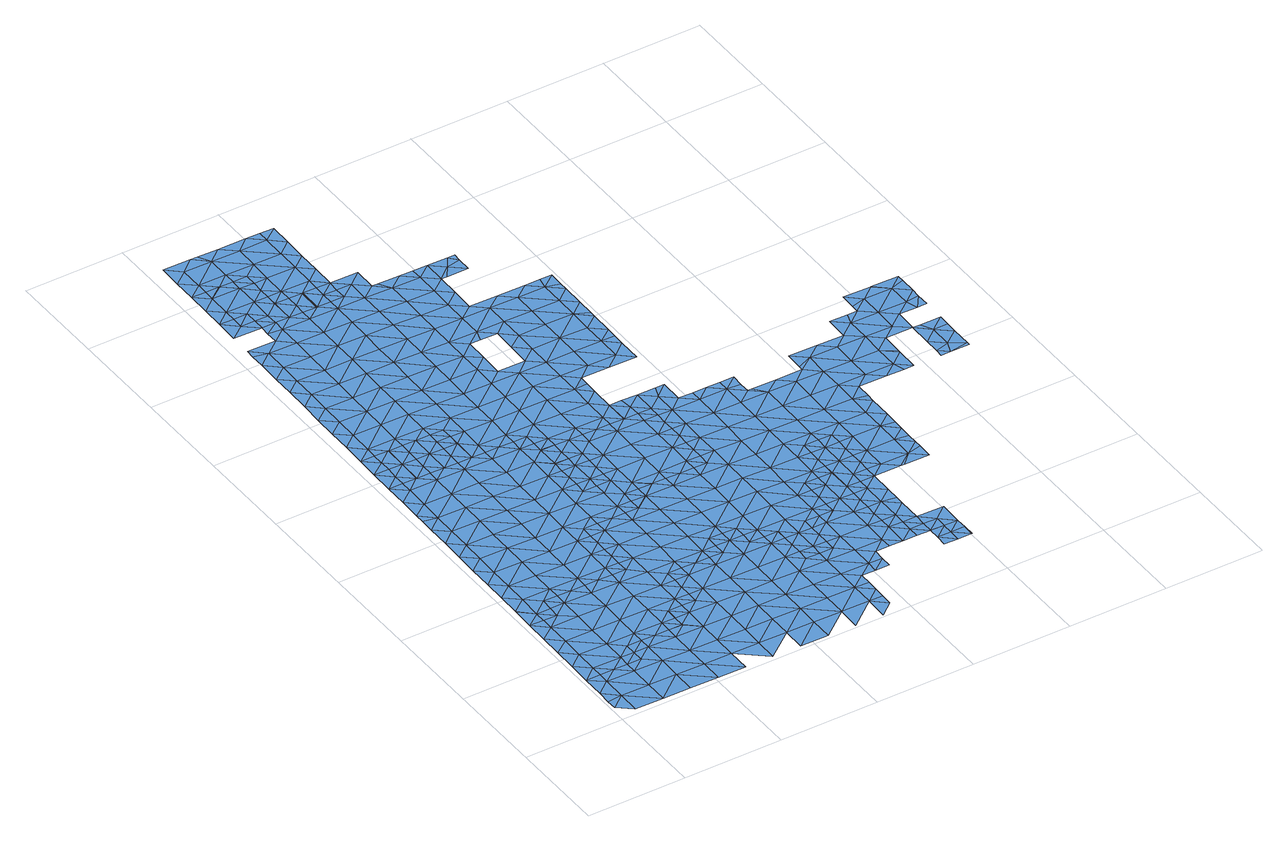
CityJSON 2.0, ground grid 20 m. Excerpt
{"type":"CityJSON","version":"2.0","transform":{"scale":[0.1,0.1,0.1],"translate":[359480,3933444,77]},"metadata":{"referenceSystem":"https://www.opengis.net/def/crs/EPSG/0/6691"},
"CityObjects":{
"waterbody1":{"type":"WaterBody","attributes":{"name":"10","class":"1140","function":"1","WaterBodyRiverFloodingRiskAttribute.description":"5","WaterBodyRiverFloodingRiskAttribute.rankOrg":"2","WaterBodyRiverFloodingRiskAttribute.adminType":"2","WaterBodyRiverFloodingRiskAttribute.scale":"L2"},"geometry":[{"type":"MultiSurface","lod":"1","boundaries":[[[0,1,2]],[[3,1,0]],[[2,1,4]],[[1,5,4]],[[6,4,5]],[[3,7,1]],[[8,6,5]],[[9,5,1]],[[10,8,5]],[[9,1,7]],[[11,10,5]],[[11,5,9]],[[12,10,11]],[[13,14,7]],[[9,7,14]],[[9,15,11]],[[12,11,16]],[[15,16,11]],[[15,9,14]],[[17,14,13]],[[15,18,16]],[[19,16,18]],[[20,15,14]],[[21,19,22]],[[22,19,18]],[[23,18,15]],[[20,14,17]],[[24,22,18]],[[23,15,20]],[[17,25,20]],[[26,18,23]],[[24,18,26]],[[20,27,23]],[[28,24,26]],[[20,25,27]],[[27,29,23]],[[23,30,26]],[[28,26,31]],[[23,29,30]],[[31,26,30]],[[32,29,27]],[[33,31,30]],[[34,35,36]],[[30,37,33]],[[37,35,34]],[[38,32,27]],[[34,33,37]],[[39,30,29]],[[40,35,37]],[[41,29,32]],[[30,42,37]],[[43,40,37]],[[44,32,38]],[[29,41,39]],[[42,30,39]],[[43,37,42]],[[32,45,41]],[[41,46,39]],[[47,48,49]],[[48,43,42]],[[47,43,48]],[[45,32,44]],[[50,42,39]],[[51,49,52]],[[49,48,52]],[[46,41,45]],[[53,51,52]],[[50,48,42]],[[54,55,44]],[[56,53,52]],[[57,45,44]],[[39,46,50]],[[58,52,48]],[[57,46,45]],[[54,59,55]],[[56,52,60]],[[48,50,61]],[[58,48,61]],[[44,55,57]],[[60,52,58]],[[50,46,62]],[[63,60,58]],[[46,57,62]],[[64,63,58]],[[61,50,65]],[[55,66,57]],[[65,50,62]],[[55,59,66]],[[67,64,58]],[[57,68,62]],[[69,61,65]],[[66,68,57]],[[70,67,58]],[[58,61,70]],[[61,69,70]],[[62,71,65]],[[72,71,62]],[[73,66,74]],[[70,75,67]],[[62,68,72]],[[75,76,77]],[[65,78,69]],[[77,67,75]],[[71,78,65]],[[79,68,66]],[[69,80,70]],[[81,76,75]],[[79,72,68]],[[70,82,75]],[[83,81,75]],[[79,66,73]],[[84,83,75]],[[85,71,72]],[[70,80,82]],[[75,82,84]],[[69,78,80]],[[86,87,73]],[[71,88,78]],[[72,79,85]],[[87,89,73]],[[90,79,73]],[[91,82,80]],[[89,90,73]],[[92,93,78]],[[78,93,80]],[[71,94,88]],[[92,78,88]],[[71,85,94]],[[90,95,79]],[[96,91,80]],[[95,97,79]],[[98,96,80]],[[98,80,93]],[[85,79,97]],[[99,88,94]],[[100,85,97]],[[98,101,96]],[[102,85,100]],[[94,103,99]],[[94,85,102]],[[104,102,100]],[[102,105,94]],[[103,94,105]],[[104,106,102]],[[107,108,109]],[[108,103,105]],[[107,103,108]],[[106,104,110]],[[106,111,102]],[[102,111,105]],[[108,112,109]],[[113,109,112]],[[113,114,115]],[[116,108,105]],[[111,116,105]],[[114,113,112]],[[117,112,108]],[[116,117,108]],[[116,111,118]],[[114,112,119]],[[112,120,119]],[[118,121,116]],[[112,122,120]],[[122,112,117]],[[121,123,116]],[[116,123,117]],[[122,124,120]],[[125,124,126]],[[123,127,117]],[[125,120,124]],[[127,128,117]],[[117,128,122]],[[121,129,123]],[[130,131,132]],[[128,133,122]],[[131,126,124]],[[130,126,131]],[[129,121,134]],[[133,135,122]],[[122,135,124]],[[136,123,129]],[[137,132,131]],[[138,131,124]],[[139,138,124]],[[134,140,129]],[[124,135,139]],[[141,136,129]],[[140,141,129]],[[141,142,136]],[[143,131,138]],[[137,131,143]],[[141,140,144]],[[143,138,145]],[[138,146,145]],[[138,147,146]],[[148,149,150]],[[148,145,149]],[[145,146,149]],[[147,151,146]],[[152,153,154]],[[152,150,153]],[[146,155,149]],[[150,149,153]],[[146,151,156]],[[155,146,156]],[[157,154,153]],[[158,159,149]],[[149,155,158]],[[153,149,159]],[[160,161,153]],[[153,159,160]],[[157,153,161]]]}]},
"waterbody2":{"type":"WaterBody","attributes":{"name":"10","class":"1140","function":"1","WaterBodyRiverFloodingRiskAttribute.description":"5","WaterBodyRiverFloodingRiskAttribute.rankOrg":"1","WaterBodyRiverFloodingRiskAttribute.adminType":"2","WaterBodyRiverFloodingRiskAttribute.scale":"L2"},"geometry":[{"type":"MultiSurface","lod":"1","boundaries":[[[162,6,163]],[[163,6,8]],[[164,165,162]],[[163,164,162]],[[8,10,163]],[[166,167,165]],[[164,166,165]],[[168,164,163]],[[169,170,167]],[[166,169,167]],[[168,163,10]],[[164,171,166]],[[12,168,10]],[[172,170,169]],[[173,169,166]],[[171,164,168]],[[169,174,172]],[[12,19,168]],[[16,19,12]],[[166,171,173]],[[173,175,169]],[[19,21,168]],[[169,175,174]],[[171,168,21]],[[176,173,171]],[[175,177,174]],[[178,174,177]],[[179,178,177]],[[180,176,171]],[[171,21,180]],[[181,175,173]],[[22,180,21]],[[182,179,177]],[[175,181,177]],[[22,24,180]],[[182,177,183]],[[173,176,181]],[[177,184,183]],[[185,176,180]],[[184,177,181]],[[186,180,24]],[[176,187,181]],[[188,183,184]],[[186,24,28]],[[180,186,185]],[[189,190,191]],[[28,33,186]],[[187,176,185]],[[188,184,192]],[[191,193,189]],[[184,181,194]],[[28,31,33]],[[34,36,186]],[[186,36,185]],[[195,190,189]],[[186,33,34]],[[181,187,194]],[[193,196,189]],[[192,184,194]],[[36,35,185]],[[197,198,199]],[[189,200,195]],[[35,201,185]],[[197,202,198]],[[203,192,194]],[[198,204,199]],[[189,196,200]],[[187,185,201]],[[205,194,187]],[[196,206,200]],[[207,199,204]],[[202,208,198]],[[209,210,207]],[[206,211,200]],[[208,212,198]],[[35,40,201]],[[209,207,204]],[[203,194,213]],[[205,187,201]],[[211,206,214]],[[212,215,198]],[[216,217,210]],[[218,204,198]],[[209,216,210]],[[219,200,211]],[[40,43,201]],[[194,220,213]],[[220,194,205]],[[214,221,211]],[[222,223,217]],[[216,222,217]],[[47,49,201]],[[201,49,205]],[[201,43,47]],[[215,212,224]],[[218,198,215]],[[225,211,221]],[[219,211,225]],[[226,216,209]],[[227,228,229]],[[53,220,205]],[[227,213,228]],[[51,53,205]],[[213,220,228]],[[209,204,226]],[[205,49,51]],[[230,223,222]],[[231,223,230]],[[224,232,215]],[[233,229,228]],[[234,229,233]],[[204,218,226]],[[235,236,231]],[[216,237,222]],[[238,234,233]],[[239,228,220]],[[226,237,216]],[[225,221,240]],[[235,231,230]],[[221,241,240]],[[239,220,53]],[[242,243,244]],[[243,238,233]],[[242,238,243]],[[222,245,230]],[[246,225,240]],[[235,247,236]],[[237,245,222]],[[248,236,247]],[[241,249,240]],[[215,232,250]],[[251,248,247]],[[252,244,243]],[[253,226,218]],[[254,246,240]],[[230,255,235]],[[218,215,256]],[[53,56,239]],[[233,228,257]],[[249,254,240]],[[257,228,239]],[[247,258,251]],[[232,259,250]],[[256,215,250]],[[256,253,218]],[[260,252,243]],[[261,237,226]],[[56,60,239]],[[243,233,262]],[[230,245,255]],[[263,254,249]],[[262,233,257]],[[259,264,250]],[[265,260,243]],[[253,261,226]],[[247,235,266]],[[267,258,247]],[[237,268,245]],[[263,249,269]],[[235,255,266]],[[266,267,247]],[[269,249,270]],[[271,256,250]],[[243,262,265]],[[272,273,264]],[[271,250,264]],[[273,263,269]],[[257,239,274]],[[272,263,273]],[[275,262,257]],[[245,276,255]],[[239,60,274]],[[270,277,269]],[[278,253,256]],[[60,63,274]],[[279,260,265]],[[237,261,268]],[[274,63,64]],[[271,278,256]],[[271,264,273]],[[280,265,262]],[[281,258,282]],[[281,283,284]],[[277,285,269]],[[257,274,275]],[[275,280,262]],[[258,267,282]],[[253,286,261]],[[245,268,276]],[[278,286,253]],[[64,67,274]],[[283,281,282]],[[266,255,287]],[[279,265,288]],[[285,289,269]],[[290,288,265]],[[280,290,265]],[[267,266,287]],[[76,275,274]],[[261,291,268]],[[255,276,287]],[[273,269,289]],[[77,76,274]],[[77,274,67]],[[277,292,285]],[[271,273,289]],[[282,267,293]],[[283,282,294]],[[289,295,271]],[[288,296,297]],[[261,286,291]],[[267,287,293]],[[292,298,285]],[[290,296,288]],[[278,271,295]],[[299,275,76]],[[276,268,300]],[[301,296,302]],[[282,303,294]],[[278,304,286]],[[301,297,296]],[[280,275,299]],[[268,291,300]],[[282,293,303]],[[280,305,290]],[[81,299,76]],[[306,307,308]],[[309,289,285]],[[310,302,296]],[[311,298,312]],[[313,285,298]],[[312,306,311]],[[278,295,304]],[[286,314,291]],[[276,300,315]],[[287,276,316]],[[317,294,303]],[[306,308,311]],[[290,318,296]],[[280,299,305]],[[319,295,289]],[[296,320,310]],[[276,315,316]],[[313,298,311]],[[286,304,321]],[[81,83,299]],[[293,287,322]],[[308,323,311]],[[303,324,317]],[[300,291,314]],[[290,305,318]],[[285,313,309]],[[286,321,314]],[[296,325,320]],[[287,316,322]],[[295,326,304]],[[83,327,299]],[[296,328,325]],[[303,293,329]],[[330,313,311]],[[303,331,324]],[[91,332,82]],[[84,332,83]],[[299,333,305]],[[84,82,332]],[[296,318,328]],[[289,309,319]],[[303,329,331]],[[330,311,323]],[[293,322,329]],[[300,314,334]],[[315,300,335]],[[332,327,83]],[[316,315,335]],[[336,309,313]],[[337,325,328]],[[338,330,323]],[[295,319,326]],[[300,334,335]],[[88,99,92]],[[91,96,332]],[[321,304,339]],[[318,305,333]],[[340,331,329]],[[299,327,333]],[[341,336,313]],[[92,342,93]],[[341,313,330]],[[333,343,318]],[[322,316,344]],[[345,319,309]],[[304,326,339]],[[101,332,96]],[[314,321,346]],[[92,99,342]],[[328,318,343]],[[316,335,344]],[[347,340,329]],[[337,328,348]],[[338,349,330]],[[350,101,98]],[[336,345,309]],[[334,314,346]],[[350,93,342]],[[98,93,350]],[[329,322,351]],[[321,339,346]],[[351,322,344]],[[99,103,342]],[[332,101,352]],[[328,353,348]],[[351,354,329]],[[353,328,343]],[[327,332,355]],[[103,107,342]],[[329,354,347]],[[339,326,356]],[[107,109,342]],[[342,109,350]],[[101,350,352]],[[326,319,357]],[[355,332,352]],[[334,346,358]],[[335,334,359]],[[341,330,360]],[[330,349,360]],[[333,327,361]],[[109,113,350]],[[362,339,356]],[[344,335,359]],[[363,348,353]],[[319,345,357]],[[346,339,362]],[[334,358,359]],[[356,326,357]],[[113,115,350]],[[347,364,365]],[[350,115,352]],[[359,366,344]],[[365,364,367]],[[327,355,361]],[[349,368,360]],[[336,341,369]],[[346,370,358]],[[347,354,364]],[[343,333,371]],[[343,372,353]],[[351,344,366]],[[336,373,345]],[[341,360,369]],[[346,362,370]],[[371,372,343]],[[115,374,352]],[[352,374,355]],[[363,353,375]],[[368,376,360]],[[333,361,371]],[[354,377,364]],[[354,351,378]],[[370,379,358]],[[380,359,358]],[[336,369,373]],[[378,351,366]],[[381,369,360]],[[382,361,355]],[[356,357,383]],[[378,384,354]],[[114,374,115]],[[367,364,385]],[[357,345,386]],[[375,353,372]],[[374,382,355]],[[379,380,358]],[[380,366,359]],[[360,376,381]],[[354,384,377]],[[387,379,370]],[[345,373,386]],[[376,388,381]],[[364,377,385]],[[389,381,388]],[[390,369,381]],[[373,369,390]],[[391,378,366]],[[392,375,372]],[[393,375,392]],[[383,357,394]],[[395,377,384]],[[357,386,394]],[[114,119,374]],[[396,393,392]],[[371,361,397]],[[389,388,398]],[[397,361,382]],[[387,399,379]],[[373,390,400]],[[401,402,403]],[[386,373,404]],[[405,381,389]],[[404,373,400]],[[403,396,401]],[[391,366,380]],[[125,126,374]],[[374,126,382]],[[396,392,401]],[[406,383,394]],[[372,371,407]],[[374,119,125]],[[408,383,406]],[[398,409,389]],[[407,371,397]],[[401,410,402]],[[119,120,125]],[[395,384,411]],[[410,412,413]],[[414,399,408]],[[372,415,392]],[[384,378,416]],[[399,417,379]],[[418,380,379]],[[413,402,410]],[[416,378,391]],[[419,386,404]],[[130,132,382]],[[130,382,126]],[[420,411,384]],[[414,408,406]],[[415,401,392]],[[421,391,380]],[[397,382,132]],[[405,389,422]],[[394,386,419]],[[422,389,409]],[[372,407,423]],[[424,425,409]],[[414,417,399]],[[425,412,410]],[[424,412,425]],[[420,384,416]],[[418,421,380]],[[426,407,397]],[[132,426,397]],[[372,423,415]],[[427,422,409]],[[401,428,410]],[[429,414,406]],[[418,379,417]],[[430,394,419]],[[431,391,421]],[[416,391,431]],[[427,409,425]],[[406,394,429]],[[432,411,420]],[[419,404,433]],[[434,420,416]],[[435,423,407]],[[428,401,415]],[[429,394,430]],[[410,436,425]],[[437,417,414]],[[428,436,410]],[[434,416,431]],[[438,422,427]],[[429,437,414]],[[132,137,426]],[[425,439,427]],[[440,430,419]],[[407,426,441]],[[436,442,425]],[[432,420,443]],[[417,444,418]],[[443,420,434]],[[439,445,427]],[[137,143,426]],[[421,418,446]],[[425,442,439]],[[407,441,435]],[[447,429,430]],[[419,433,440]],[[438,427,445]],[[415,423,448]],[[143,148,426]],[[449,450,434]],[[444,417,437]],[[450,443,434]],[[148,150,426]],[[440,447,430]],[[426,150,441]],[[444,451,418]],[[428,415,448]],[[423,435,448]],[[428,452,436]],[[143,145,148]],[[418,451,446]],[[439,442,453]],[[152,154,441]],[[447,454,429]],[[441,154,435]],[[429,455,437]],[[441,150,152]],[[440,433,456]],[[457,443,450]],[[452,428,448]],[[454,455,429]],[[436,458,442]],[[450,449,459]],[[437,455,444]],[[460,453,442]],[[451,461,446]],[[154,462,435]],[[440,463,447]],[[464,436,452]],[[463,440,456]],[[450,465,457]],[[465,450,459]],[[444,466,451]],[[455,466,444]],[[463,467,447]],[[468,454,447]],[[448,435,462]],[[442,458,460]],[[436,464,458]],[[457,465,469]],[[468,447,467]],[[470,461,451]],[[471,455,454]],[[154,157,462]],[[452,448,472]],[[468,471,454]],[[458,473,460]],[[156,151,474]],[[448,462,472]],[[155,156,474]],[[451,466,470]],[[157,161,462]],[[475,466,455]],[[476,475,455]],[[476,455,471]],[[477,452,472]],[[458,464,478]],[[151,479,474]],[[158,155,480]],[[464,452,481]],[[155,474,480]],[[159,158,480]],[[482,461,470]],[[483,470,466]],[[484,458,478]],[[473,458,485]],[[452,477,481]],[[478,464,481]],[[486,462,161]],[[160,159,487]],[[458,484,485]],[[466,475,483]],[[159,480,487]],[[161,160,487]],[[488,480,474]],[[472,462,486]],[[470,489,482]],[[490,478,481]],[[491,470,483]],[[486,161,487]],[[489,470,491]],[[492,488,479]],[[474,479,488]],[[477,472,493]],[[481,494,490]],[[495,487,480]],[[493,472,486]],[[488,496,480]],[[477,497,481]],[[496,495,480]],[[495,486,487]],[[492,498,488]],[[477,493,499]],[[497,477,499]],[[486,500,493]],[[494,481,497]],[[495,500,486]],[[501,496,488]],[[498,502,488]],[[502,501,488]],[[500,503,493]],[[493,504,499]],[[505,495,496]],[[506,505,496]],[[506,496,501]],[[503,504,493]],[[507,494,497]],[[508,497,499]],[[509,500,495]],[[510,509,495]],[[495,505,510]],[[504,508,499]],[[511,503,500]],[[509,511,500]],[[497,508,507]],[[512,504,503]],[[513,512,503]],[[503,511,513]],[[514,507,515]],[[515,507,508]],[[516,514,515]],[[512,517,504]],[[504,517,508]],[[518,515,508]],[[517,518,508]],[[516,515,519]],[[520,517,512]],[[515,521,519]],[[515,518,521]],[[517,522,518]],[[522,517,520]],[[523,522,520]],[[518,524,521]],[[519,521,525]],[[526,524,518]],[[518,522,526]],[[525,521,524]],[[522,523,527]],[[522,528,526]],[[528,522,527]],[[529,525,524]],[[530,525,529]],[[531,526,528]],[[532,526,531]],[[524,526,532]],[[533,530,529]],[[529,524,534]],[[524,532,534]],[[533,529,535]],[[536,535,529]],[[537,534,532]],[[536,529,534]],[[536,538,535]],[[539,535,538]],[[540,539,538]],[[541,534,537]],[[536,534,541]],[[542,538,536]],[[543,536,541]],[[540,538,544]],[[543,542,536]],[[542,544,538]],[[541,545,543]],[[546,544,542]],[[545,547,543]],[[545,548,547]],[[542,543,549]],[[549,543,547]],[[546,542,550]],[[551,542,549]],[[550,542,551]]]}]},
"waterbody3":{"type":"WaterBody","attributes":{"name":"10","class":"1140","function":"1","WaterBodyRiverFloodingRiskAttribute.description":"5","WaterBodyRiverFloodingRiskAttribute.rankOrg":"2","WaterBodyRiverFloodingRiskAttribute.adminType":"2","WaterBodyRiverFloodingRiskAttribute.scale":"L2"},"geometry":[{"type":"MultiSurface","lod":"1","boundaries":[[[195,552,190]],[[200,208,552]],[[552,208,202]],[[202,197,552]],[[197,190,552]],[[553,225,246]],[[246,254,553]],[[272,254,263]],[[212,208,200]],[[224,212,554]],[[212,200,554]],[[200,219,554]],[[219,225,554]],[[554,225,232]],[[225,553,232]],[[259,232,553]],[[264,259,272]],[[553,254,272]],[[224,554,232]],[[195,200,552]],[[259,553,272]]]}]},
"waterbody4":{"type":"WaterBody","attributes":{"name":"10","class":"1140","function":"1","WaterBodyRiverFloodingRiskAttribute.description":"5","WaterBodyRiverFloodingRiskAttribute.rankOrg":"2","WaterBodyRiverFloodingRiskAttribute.adminType":"2","WaterBodyRiverFloodingRiskAttribute.scale":"L2"},"geometry":[{"type":"MultiSurface","lod":"1","boundaries":[[[555,556,557]],[[557,556,558]],[[559,557,558]],[[559,560,557]],[[560,561,557]],[[562,192,203]],[[183,188,563]],[[564,565,566]],[[567,183,563]],[[178,179,568]],[[567,179,182]],[[182,183,567]],[[569,570,571]],[[570,569,572]],[[569,573,572]],[[573,569,574]],[[572,573,575]],[[576,577,561]],[[578,561,577]],[[579,580,581]],[[582,580,579]],[[581,583,584]],[[581,566,583]],[[581,564,566]],[[584,583,244]],[[337,348,585]],[[242,244,583]],[[586,587,588]],[[588,587,589]],[[589,587,582]],[[590,589,582]],[[591,589,590]],[[591,590,592]],[[593,591,592]],[[594,591,593]],[[591,594,595]],[[595,594,574]],[[596,574,594]],[[574,596,597]],[[574,597,598]],[[598,597,221]],[[573,599,575]],[[599,573,598]],[[196,599,598]],[[193,599,196]],[[193,191,599]],[[599,191,575]],[[206,196,598]],[[588,569,571]],[[595,569,588]],[[600,565,564]],[[580,564,581]],[[587,601,580]],[[588,571,586]],[[589,595,588]],[[587,580,582]],[[582,579,590]],[[592,590,579]],[[602,593,592]],[[594,593,603]],[[589,591,595]],[[574,569,595]],[[594,603,596]],[[596,604,597]],[[598,573,574]],[[241,221,597]],[[221,214,598]],[[605,606,607]],[[608,604,609]],[[608,597,604]],[[603,606,605]],[[603,604,596]],[[604,603,605]],[[604,605,609]],[[609,605,306]],[[306,605,307]],[[323,308,610]],[[611,323,610]],[[323,611,556]],[[368,555,376]],[[398,388,612]],[[412,612,613]],[[413,412,613]],[[424,612,412]],[[398,612,424]],[[409,398,424]],[[393,614,375]],[[393,396,614]],[[403,402,615]],[[615,396,403]],[[585,348,614]],[[615,585,614]],[[615,614,396]],[[606,603,593]],[[402,413,613]],[[249,597,608]],[[597,249,241]],[[608,609,277]],[[292,277,609]],[[298,292,609]],[[312,298,609]],[[608,277,270]],[[270,249,608]],[[312,609,306]],[[307,605,616]],[[308,307,610]],[[617,611,610]],[[338,323,556]],[[338,556,349]],[[557,618,555]],[[556,611,558]],[[560,576,561]],[[557,561,619]],[[619,585,615]],[[320,325,578]],[[214,206,598]],[[348,363,614]],[[363,375,614]],[[620,621,260]],[[252,260,621]],[[279,620,260]],[[279,297,620]],[[244,252,621]],[[584,244,621]],[[620,297,301]],[[297,279,288]],[[562,213,227]],[[203,213,562]],[[602,606,593]],[[622,606,602]],[[622,623,606]],[[616,605,607]],[[610,616,617]],[[307,616,610]],[[623,607,606]],[[561,578,619]],[[619,578,585]],[[325,585,578]],[[325,337,585]],[[188,192,563]],[[563,192,562]],[[565,563,566]],[[563,565,567]],[[600,567,565]],[[600,624,567]],[[179,567,624]],[[568,179,624]],[[564,625,600]],[[625,564,580]],[[580,601,625]],[[622,602,626]],[[592,579,584]],[[584,579,581]],[[402,613,615]],[[618,557,619]],[[615,618,619]],[[613,618,615]],[[555,618,613]],[[612,555,613]],[[376,555,612]],[[388,376,612]],[[368,349,555]],[[556,555,349]],[[562,229,627]],[[566,627,583]],[[568,624,628]],[[174,178,568]],[[568,629,170]],[[629,568,628]],[[630,628,624]],[[242,583,238]],[[301,302,620]],[[631,620,302]],[[620,631,632]],[[633,632,631]],[[634,633,631]],[[631,577,634]],[[302,577,631]],[[577,302,578]],[[302,310,578]],[[234,627,229]],[[584,621,632]],[[635,587,586]],[[630,624,600]],[[625,636,637]],[[310,320,578]],[[620,632,621]],[[583,627,238]],[[234,238,627]],[[227,229,562]],[[627,563,562]],[[566,563,627]],[[172,174,568]],[[172,568,170]],[[600,637,630]],[[637,600,625]],[[625,601,636]],[[636,601,635]],[[635,601,587]],[[626,602,633]],[[602,632,633]],[[602,592,632]],[[592,584,632]]]}]},
"waterbody5":{"type":"WaterBody","attributes":{"name":"10","class":"1140","function":"1","WaterBodyRiverFloodingRiskAttribute.description":"5","WaterBodyRiverFloodingRiskAttribute.rankOrg":"1","WaterBodyRiverFloodingRiskAttribute.adminType":"2","WaterBodyRiverFloodingRiskAttribute.scale":"L2"},"geometry":[{"type":"MultiSurface","lod":"1","boundaries":[[[638,639,640]],[[640,639,284]],[[641,639,642]],[[638,642,639]],[[641,643,639]],[[643,284,639]]]}]},
"waterbody6":{"type":"WaterBody","attributes":{"name":"10","class":"1140","function":"1","WaterBodyRiverFloodingRiskAttribute.description":"5","WaterBodyRiverFloodingRiskAttribute.rankOrg":"1","WaterBodyRiverFloodingRiskAttribute.adminType":"2","WaterBodyRiverFloodingRiskAttribute.scale":"L2"},"geometry":[{"type":"MultiSurface","lod":"1","boundaries":[[[616,607,617]],[[644,645,622]],[[607,623,645]],[[559,645,560]],[[558,645,559]],[[645,558,617]],[[644,622,626]],[[577,576,644]],[[644,576,560]],[[634,577,644]],[[617,607,645]],[[560,645,644]],[[623,622,645]],[[558,611,617]],[[644,633,634]],[[626,633,644]]]}]},
"waterbody7":{"type":"WaterBody","attributes":{"name":"10","class":"1140","function":"1","WaterBodyRiverFloodingRiskAttribute.description":"5","WaterBodyRiverFloodingRiskAttribute.rankOrg":"2","WaterBodyRiverFloodingRiskAttribute.adminType":"2","WaterBodyRiverFloodingRiskAttribute.scale":"L2"},"geometry":[{"type":"MultiSurface","lod":"1","boundaries":[[[646,647,648]],[[331,649,324]],[[641,642,650]],[[651,652,653]],[[654,653,652]],[[650,653,654]],[[650,654,641]],[[653,655,656]],[[657,658,659]],[[367,646,648]],[[660,661,662]],[[660,663,294]],[[294,664,665]],[[294,317,664]],[[666,665,664]],[[666,664,649]],[[324,649,664]],[[317,324,664]],[[663,660,662]],[[662,638,663]],[[638,640,663]],[[640,284,283]],[[331,647,649]],[[331,648,647]],[[331,340,648]],[[651,653,656]],[[642,638,650]],[[662,650,638]],[[294,665,660]],[[283,294,663]],[[640,283,663]],[[367,648,365]],[[340,347,648]],[[653,650,667]],[[659,667,668]],[[659,658,667]],[[653,667,655]],[[658,655,667]],[[650,662,667]],[[667,662,668]],[[661,668,662]],[[365,648,347]]]}]},
"waterbody8":{"type":"WaterBody","attributes":{"name":"10","class":"1140","function":"1","WaterBodyRiverFloodingRiskAttribute.description":"5","WaterBodyRiverFloodingRiskAttribute.rankOrg":"1","WaterBodyRiverFloodingRiskAttribute.adminType":"2","WaterBodyRiverFloodingRiskAttribute.scale":"L2"},"geometry":[{"type":"MultiSurface","lod":"1","boundaries":[[[669,670,671]],[[672,673,674]],[[673,675,674]],[[674,675,676]],[[676,677,678]],[[677,679,678]],[[670,669,680]],[[680,669,681]],[[670,680,682]],[[673,672,683]],[[684,676,675]],[[685,683,672]],[[686,687,669]],[[669,687,681]],[[647,646,687]],[[684,677,676]],[[688,689,652]],[[651,688,652]],[[651,656,688]],[[671,676,690]],[[671,674,676]],[[646,367,687]],[[681,687,367]],[[685,672,682]],[[670,682,672]],[[674,670,672]],[[674,671,670]],[[661,665,686]],[[655,658,690]],[[688,655,690]],[[678,688,676]],[[676,688,690]],[[665,661,660]],[[679,689,678]],[[689,688,678]],[[688,656,655]],[[658,657,690]],[[671,690,657]],[[666,686,665]],[[666,649,686]],[[686,649,687]],[[649,647,687]],[[657,659,691]],[[686,669,691]],[[691,669,671]],[[671,657,691]],[[691,668,686]],[[668,661,686]],[[659,668,691]]]}]},
"waterbody9":{"type":"WaterBody","attributes":{"name":"10","class":"1140","function":"1","WaterBodyRiverFloodingRiskAttribute.description":"5","WaterBodyRiverFloodingRiskAttribute.rankOrg":"1","WaterBodyRiverFloodingRiskAttribute.adminType":"2","WaterBodyRiverFloodingRiskAttribute.scale":"L2"},"geometry":[{"type":"MultiSurface","lod":"1","boundaries":[[[123,136,692]],[[692,142,693]],[[138,139,694]],[[136,142,692]],[[127,123,692]],[[695,151,694]],[[147,138,694]],[[147,694,151]],[[139,135,694]],[[695,696,697]],[[697,696,693]],[[133,696,135]],[[127,692,128]],[[696,695,694]],[[135,696,694]],[[692,696,128]],[[696,692,693]],[[133,128,696]]]}]},
"waterbody10":{"type":"WaterBody","attributes":{"name":"10","class":"1140","function":"1","WaterBodyRiverFloodingRiskAttribute.description":"5","WaterBodyRiverFloodingRiskAttribute.rankOrg":"2","WaterBodyRiverFloodingRiskAttribute.adminType":"2","WaterBodyRiverFloodingRiskAttribute.scale":"L2"},"geometry":[{"type":"MultiSurface","lod":"1","boundaries":[[[698,699,140]],[[700,701,702]],[[703,702,701]],[[704,702,703]],[[704,703,698]],[[701,705,703]],[[703,705,699]],[[699,698,703]],[[698,706,704]]]}]},
"waterbody11":{"type":"WaterBody","attributes":{"name":"10","class":"1140","function":"1","WaterBodyRiverFloodingRiskAttribute.description":"5","WaterBodyRiverFloodingRiskAttribute.rankOrg":"1","WaterBodyRiverFloodingRiskAttribute.adminType":"2","WaterBodyRiverFloodingRiskAttribute.scale":"L2"},"geometry":[{"type":"MultiSurface","lod":"1","boundaries":[[[140,699,144]],[[705,707,708]],[[707,142,708]],[[141,708,142]],[[144,708,141]],[[144,699,708]],[[699,705,708]]]}]},
"waterbody12":{"type":"WaterBody","attributes":{"name":"10","class":"1140","function":"1","WaterBodyRiverFloodingRiskAttribute.description":"5","WaterBodyRiverFloodingRiskAttribute.rankOrg":"1","WaterBodyRiverFloodingRiskAttribute.adminType":"2","WaterBodyRiverFloodingRiskAttribute.scale":"L2"},"geometry":[{"type":"MultiSurface","lod":"1","boundaries":[[[709,710,711]],[[711,710,712]],[[709,711,713]],[[714,715,709]],[[713,716,717]],[[709,713,717]],[[718,710,715]],[[710,709,715]],[[537,714,717]],[[719,537,717]],[[717,714,709]],[[717,716,720]],[[717,720,719]]]}]}
},
"vertices":[
[8,36,0],[37,59,0],[8,56,0],[36,13,0],[9,83,0],[37,106,0],[9,129,0],[93,12,0],[38,129,0],[93,58,0],[66,129,0],[94,105,0],[94,128,0],[149,11,0],[150,57,0],[151,104,0],[123,128,0],[206,10,0],[152,150,0],[123,150,0],[207,56,0],[123,173,0],[152,173,0],[207,103,0],[180,172,0],[263,10,0],[208,149,0],[263,56,0],[209,172,0],[264,102,0],[265,148,0],[237,171,0],[320,55,0],[237,172,0],[237,195,0],[238,218,0],[237,218,0],[266,194,0],[319,9,0],[322,147,0],[266,218,0],[321,101,0],[322,193,0],[294,217,0],[377,54,0],[377,100,0],[378,146,0],[295,240,0],[323,240,0],[295,264,0],[379,192,0],[296,286,0],[324,286,0],[296,309,0],[376,8,0],[433,53,0],[324,309,0],[434,99,0],[380,285,0],[433,7,0],[352,308,0],[380,239,0],[435,146,0],[353,308,0],[381,308,0],[436,192,0],[490,52,0],[409,307,0],[491,99,0],[436,238,0],[437,284,0],[492,191,0],[491,145,0],[547,51,0],[489,6,0],[438,330,0],[410,354,0],[410,331,0],[493,237,0],[547,98,0],[494,283,0],[438,354,0],[465,307,0],[466,353,0],[466,330,0],[548,144,0],[546,5,0],[574,28,0],[521,214,0],[575,51,0],[575,74,0],[494,306,0],[522,237,0],[522,260,0],[549,190,0],[576,97,0],[522,306,0],[576,120,0],[522,283,0],[549,213,0],[576,121,0],[523,306,0],[605,143,0],[577,213,0],[604,120,0],[606,189,0],[633,142,0],[578,236,0],[606,235,0],[578,259,0],[633,120,0],[634,165,0],[607,282,0],[578,282,0],[607,304,0],[579,305,0],[662,188,0],[663,235,0],[662,165,0],[635,304,0],[636,304,0],[690,164,0],[664,281,0],[691,211,0],[664,327,0],[636,327,0],[637,350,0],[691,234,0],[691,257,0],[719,187,0],[637,374,0],[665,373,0],[637,397,0],[692,280,0],[719,164,0],[692,303,0],[719,210,0],[665,397,0],[693,349,0],[693,326,0],[747,163,0],[747,187,0],[748,210,0],[693,396,0],[747,164,0],[694,396,0],[722,372,0],[721,349,0],[694,419,0],[723,418,0],[694,442,0],[750,349,0],[695,465,0],[723,464,0],[695,488,0],[751,395,0],[750,372,0],[724,488,0],[751,418,0],[751,441,0],[752,464,0],[752,487,0],
[10,175,1],[38,152,0],[39,198,0],[11,222,1],[40,244,0],[11,268,1],[95,151,0],[40,290,0],[12,314,1],[96,197,0],[41,313,0],[96,243,0],[69,313,0],[97,290,0],[153,243,0],[98,336,0],[70,336,0],[70,359,1],[152,196,0],[154,289,0],[98,359,1],[126,358,1],[154,335,0],[210,242,0],[209,195,0],[210,288,0],[155,358,1],[48,799,1],[20,823,2],[19,776,1],[183,358,1],[48,776,1],[211,334,0],[49,822,2],[76,775,1],[21,868,2],[50,891,2],[22,915,2],[77,822,2],[266,241,0],[49,868,2],[211,357,1],[51,938,2],[267,287,0],[77,775,1],[22,961,2],[77,867,2],[51,984,2],[23,1007,2],[105,798,1],[78,867,2],[240,357,1],[105,775,1],[106,890,2],[52,1030,2],[24,1053,3],[107,937,2],[105,821,2],[268,333,0],[133,774,1],[53,1076,3],[25,1100,3],[106,867,2],[133,821,2],[108,983,2],[240,380,1],[268,379,1],[240,403,1],[53,1122,3],[25,1145,3],[134,866,2],[269,425,1],[241,426,1],[54,1168,3],[26,1192,3],[109,1029,2],[241,449,1],[324,332,0],[162,797,1],[161,774,1],[241,472,1],[270,472,1],[242,495,1],[109,1075,3],[162,820,2],[55,1215,3],[26,1221,3],[190,773,1],[163,889,2],[27,1239,3],[270,495,1],[165,982,2],[190,820,2],[110,1121,3],[164,936,2],[325,379,1],[84,1238,3],[163,866,2],[299,494,1],[165,1028,2],[326,425,1],[191,820,2],[191,866,2],[327,471,1],[111,1167,3],[112,1214,3],[166,1074,3],[218,796,1],[218,773,1],[220,888,2],[191,843,2],[219,842,2],[381,331,0],[382,378,1],[167,1121,3],[246,773,1],[221,935,2],[327,494,1],[383,424,1],[84,1263,3],[112,1260,3],[113,1283,3],[85,1283,3],[275,795,1],[221,981,2],[167,1167,3],[355,493,1],[276,841,2],[383,470,1],[222,1027,2],[275,772,1],[168,1213,3],[141,1282,3],[276,887,2],[384,516,1],[355,494,1],[303,772,1],[438,377,1],[223,1074,3],[355,517,1],[356,540,1],[169,1259,3],[277,934,2],[439,423,1],[302,726,1],[302,725,1],[331,725,1],[332,841,2],[384,540,1],[331,748,1],[303,748,1],[332,795,1],[279,1026,2],[223,1120,3],[224,1166,3],[169,1282,3],[440,469,1],[333,887,2],[412,539,1],[278,980,2],[225,1212,3],[359,724,1],[197,1281,3],[413,539,1],[334,933,2],[495,376,1],[441,515,1],[226,1258,3],[388,747,1],[198,1281,3],[494,329,0],[496,422,1],[279,1073,3],[280,1119,3],[389,840,2],[441,539,1],[387,724,1],[335,979,2],[226,1281,3],[388,794,1],[550,236,0],[497,468,1],[281,1165,3],[390,886,2],[335,1025,2],[254,1281,3],[469,538,1],[416,723,1],[550,282,0],[282,1211,3],[551,328,0],[497,515,1],[282,1257,3],[552,375,1],[362,956,2],[391,932,2],[336,1072,2],[337,1118,2],[444,746,1],[553,421,1],[363,1002,2],[498,538,1],[283,1303,3],[254,1304,3],[337,1164,2],[255,1327,3],[444,723,1],[445,793,1],[364,1048,2],[553,467,1],[554,514,1],[446,839,2],[608,328,0],[526,537,1],[472,722,1],[311,1280,3],[338,1210,2],[393,1071,2],[393,1117,2],[473,769,1],[608,374,0],[419,955,2],[339,1257,2],[312,1326,3],[446,885,2],[386,1048,2],[473,722,1],[501,745,1],[473,816,1],[394,1163,2],[555,560,1],[527,560,1],[447,931,2],[323,1279,3],[527,583,1],[609,420,0],[501,722,1],[421,1047,2],[474,841,1],[555,606,1],[528,629,1],[527,606,1],[474,861,2],[498,769,1],[448,977,2],[610,466,0],[420,1001,2],[529,722,1],[556,652,1],[367,1279,2],[528,676,1],[528,653,1],[449,1023,2],[611,559,0],[395,1210,2],[449,1070,2],[450,1116,2],[503,884,2],[396,1256,2],[422,1139,2],[530,768,1],[611,513,0],[529,699,1],[557,698,1],[666,419,0],[558,744,1],[612,605,1],[505,977,2],[504,931,2],[423,1186,2],[395,1278,2],[531,860,2],[424,1232,2],[667,512,0],[613,651,1],[505,1023,2],[567,768,1],[585,721,1],[560,883,2],[667,465,0],[614,697,1],[425,1278,2],[506,1069,2],[586,767,1],[479,1138,2],[561,930,2],[668,558,0],[436,1232,2],[452,1255,2],[507,1115,2],[669,604,1],[614,720,1],[561,976,2],[562,1022,2],[588,859,2],[466,1277,2],[670,697,1],[480,1232,2],[642,720,1],[536,1137,2],[724,511,0],[588,906,2],[669,651,1],[480,1261,2],[563,1068,2],[589,930,2],[589,952,2],[481,1277,2],[563,1114,2],[590,998,2],[725,557,0],[670,719,1],[778,371,0],[590,1045,2],[590,1009,2],[725,603,1],[698,673,1],[806,348,0],[779,417,0],[726,650,1],[567,1137,2],[591,1091,2],[698,695,1],[699,719,1],[781,510,0],[780,464,0],[835,371,0],[592,1137,2],[706,673,1],[591,1106,2],[812,348,0],[781,556,0],[755,672,1],[837,463,0],[836,417,0],[783,649,1],[863,347,0],[782,602,1],[837,509,0],[864,393,0],[864,377,0],[838,555,0],[839,601,1],[865,439,0],[864,414,0],[811,672,1],[839,648,1],[866,485,0],[865,458,0],[866,532,0],[867,578,1],[866,547,1],[811,681,1],[840,694,1],[812,717,1],[895,600,1],[896,647,1],[869,716,1],[923,577,1],[897,693,1],[952,599,1],[960,576,1],[954,692,1],[925,715,1],[953,646,1],[980,576,1],[981,622,1],[954,738,1],[926,762,1],[981,626,1],[982,669,1],[962,761,1],[1010,691,1],[983,761,1],[1011,737,1],[1038,668,1],[1012,784,1],[983,776,1],[984,808,1],[1039,714,1],[1068,783,1],[1068,736,1],[1040,807,1],[1076,713,1],[1042,807,1],[1096,740,1],[1096,713,1],[1097,759,1],[1097,806,1],[1097,792,1],
[49,845,2],[162,843,2],[106,844,2],
[444,700,1],[387,701,1],[386,655,1],[358,678,1],[358,655,1],[357,632,1],[385,608,1],[212,380,1],[155,381,1],[100,474,1],[99,428,1],[156,427,1],[98,382,1],[41,336,0],[46,660,1],[18,666,1],[17,637,1],[18,684,1],[47,706,1],[104,705,1],[19,730,1],[357,609,1],[357,586,1],[385,562,1],[157,520,1],[101,521,1],[157,473,1],[101,567,1],[213,472,1],[214,519,1],[441,561,1],[17,591,1],[45,568,1],[45,614,1],[102,613,1],[158,566,1],[159,612,1],[215,565,1],[215,611,1],[160,659,1],[103,659,1],[160,705,1],[161,751,1],[104,752,1],[48,752,1],[43,429,1],[44,522,1],[272,610,1],[216,658,1],[217,704,1],[274,703,1],[273,657,1],[302,679,1],[218,750,1],[274,749,1],[330,702,1],[358,679,1],[500,699,1],[499,653,1],[498,561,1],[499,607,1],[302,680,1],[330,679,1],[443,654,1],[442,608,1],[327,517,1],[271,518,1],[301,633,1],[301,656,1],[42,383,1],[43,475,1],[301,610,1],[213,426,1],[13,360,1],[13,359,1],[14,407,1],[328,563,1],[271,564,1],[300,586,1],[328,586,1],[16,545,1],[15,499,1],[14,452,1],
[85,1330,3],[56,1307,3],[85,1307,3],[28,1331,3],[57,1330,3],[27,1284,3],
[329,609,1],[329,656,1],
[227,1328,3],[199,1328,3],[226,1304,3],[198,1328,3],[57,1354,3],[58,1422,3],[30,1423,3],[58,1400,3],[29,1377,3],[87,1422,3],[86,1422,3],[143,1421,3],[115,1421,3],[143,1398,3],[141,1329,3],[142,1352,3],[114,1353,3],[113,1306,3],[170,1305,3],[142,1329,3],[170,1329,3],[114,1399,3],[142,1375,3],
[228,1397,3],[229,1443,3],[172,1444,3],[229,1490,3],[202,1513,3],[173,1490,3],[144,1514,3],[116,1491,3],[88,1515,3],[59,1492,3],[31,1516,3],[256,1419,3],[256,1374,3],[257,1466,3],[230,1513,3],[102,1515,3],[258,1512,3],[170,1352,3],[227,1351,3],[59,1446,3],[30,1469,3],[115,1445,3],[171,1398,3],
[720,234,0],[749,257,0],[721,326,0],[749,302,0],[720,280,0],[749,275,0],
[747,141,0],[775,163,0],[803,117,0],[803,140,0],[802,117,0],[775,140,0],[774,117,0],[803,162,0],[746,118,0],
[804,209,0],[776,186,0],
[1065,598,1],[1056,575,1],[1094,581,1],[1094,574,1],[1094,621,1],[1037,621,1],[1037,590,1],[1095,644,1],[1066,644,1],[1036,575,1],[1053,668,1],[1095,667,1]
]}
